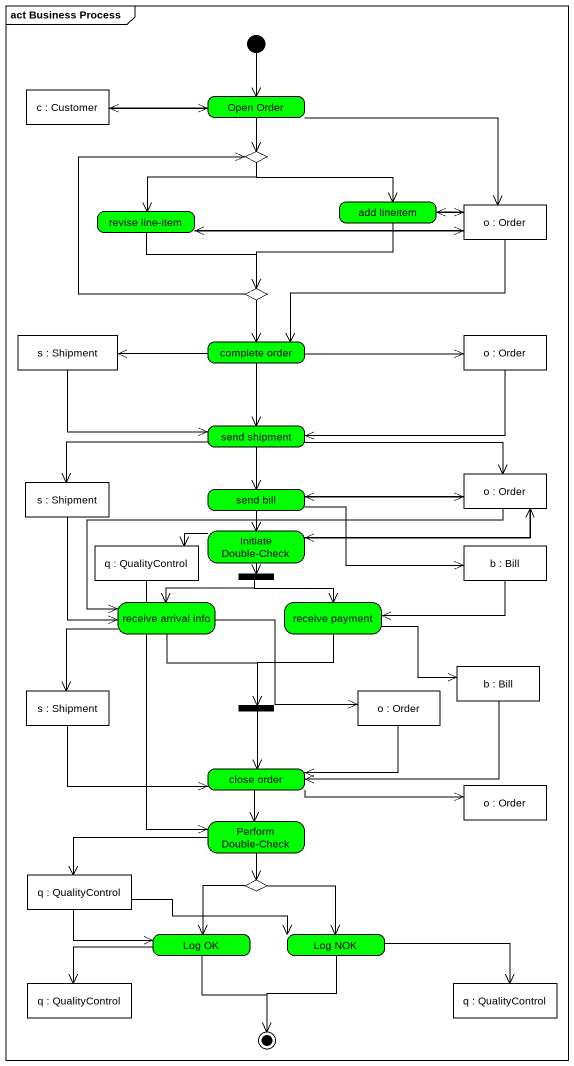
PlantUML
@startuml
mainframe act Business Process
hide empty description
state "c : Customer" as c <<object>>
state "Open Order" as Open_Order #00FF00
state choice1 <<choice>>
state "add lineitem" as add_lineitem #00FF00
state "o : Order" as o_ <<object>>
state "revise line-item" as revise_line_item #00FF00
state choice2 <<choice>>
state "s : Shipment" as s <<object>>
state "o : Order" as o__2 <<object>>
state "complete order" as complete_order #00FF00
state "send shipment" as send_shipment #00FF00
state "s : Shipment" as s_2 <<object>>
state "send bill" as send_bill #00FF00
state "o : Order" as o__3 <<object>>
state "q : QualityControl" as q <<object>>
state "Initiate Double-Check" as Initiate_Double_Check #00FF00
state "b : Bill" as b <<object>>
state "receive arrival info" as receive_arrival_info #00FF00
state fork1 <<fork>>
state "receive payment" as receive_payment #00FF00
state "s : Shipment" as s_3 <<object>>
state "o : Order" as o__4 <<object>>
state "b : Bill" as b_2 <<object>>
state fork2 <<join>>
state "close order" as close_order #00FF00
state "Perform Double-Check" as Perform_Double_Check #00FF00
state "o : Order" as o__5 <<object>>
state "q : QualityControl" as q_2 <<object>>
state choice3 <<choice>>
state "Log OK" as Log_OK #00FF00
state "Log NOK" as Log_NOK #00FF00
state "q : QualityControl" as q_3 <<object>>
state "q : QualityControl" as q_4 <<object>>
[*] --> Open_Order
c -right-> Open_Order
Open_Order -left-> c
Open_Order --> choice1
Open_Order -right-> o_
choice1 -right-> add_lineitem
choice1 -left-> revise_line_item
add_lineitem -right-> o_
add_lineitem --> choice2
o_ -left-> add_lineitem
o_ -left-> revise_line_item
o_ -left-> complete_order
revise_line_item -right-> o_
revise_line_item --> choice2
choice2 -up-> choice1
choice2 --> complete_order
s -right-> send_shipment
o__2 -left-> send_shipment
complete_order -left-> s
complete_order -right-> o__2
complete_order --> send_shipment
send_shipment -left-> s_2
send_shipment --> send_bill
send_shipment -right-> o__3
s_2 --> receive_arrival_info
send_bill -right-> o__3
send_bill --> Initiate_Double_Check
send_bill -right-> b
o__3 -left-> send_bill
o__3 -left-> Initiate_Double_Check
o__3 -left-> receive_arrival_info
q --> Perform_Double_Check
Initiate_Double_Check -right-> o__3
Initiate_Double_Check -left-> q
Initiate_Double_Check --> fork1
b -left-> receive_payment
receive_arrival_info --> s_3
receive_arrival_info -right-> o__4
receive_arrival_info --> fork2
fork1 -left-> receive_arrival_info
fork1 -right-> receive_payment
receive_payment -right-> b_2
receive_payment --> fork2
s_3 -right-> close_order
o__4 -left-> close_order
b_2 -left-> close_order
fork2 --> close_order
close_order --> Perform_Double_Check
close_order -right-> o__5
Perform_Double_Check -left-> q_2
Perform_Double_Check --> choice3
q_2 -right-> Log_OK
q_2 -right-> Log_NOK
choice3 --> Log_OK
choice3 --> Log_NOK
Log_OK -left-> q_3
Log_NOK -right-> q_4
Log_OK --> [*]
Log_NOK --> [*]
@enduml
